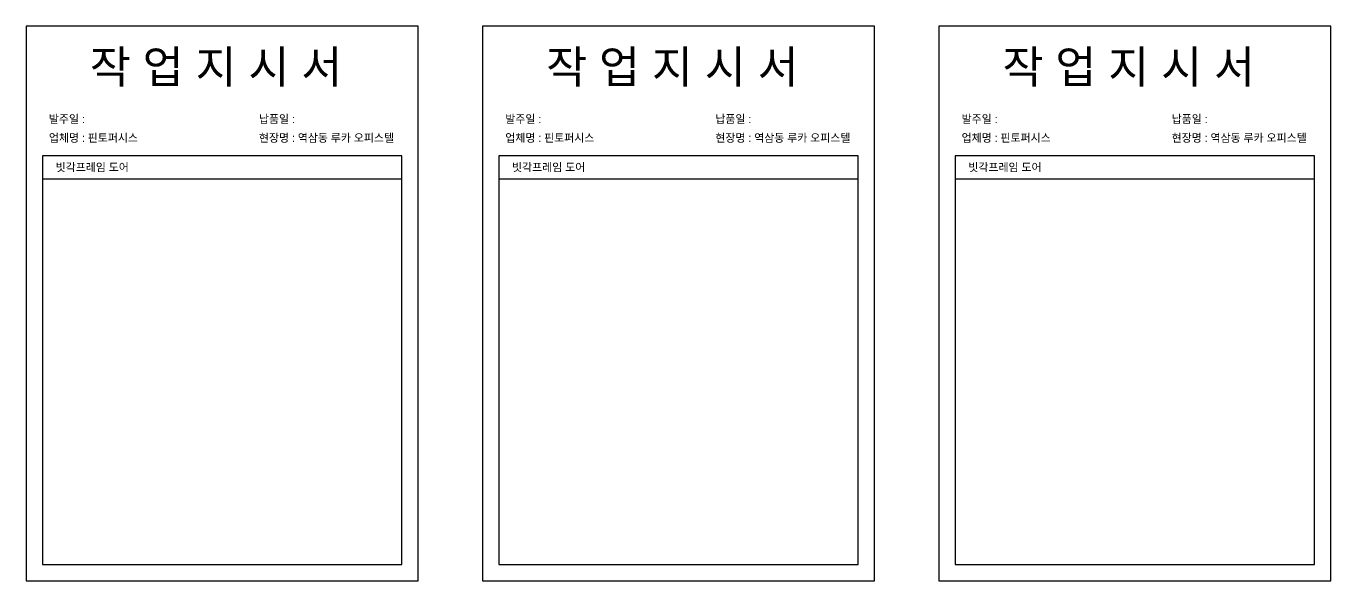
# Model space of a CAD drawing. Header units: millimetres. Extents: x -44117 to 256353, y -2095463 to 65325.
# Drawn here: x 11412 to 17003, y -8644 to -6268 of the extents above; entities that cross this region are included whole.
import ezdxf

# ---------------------------------------------------------------- set-up
doc = ezdxf.new("R2010")
doc.units = ezdxf.units.MM
doc.header["$LTSCALE"] = 10

msp = doc.modelspace()

# ---------------------------------------------------------------- linework, layer by layer
for p, q in [((13022.18678, -6822.71652), (11482.18678, -6822.71652)), ((14977.63987, -6822.71652), (13437.63987, -6822.71652)), ((16932.73375, -6822.71652), (15392.73375, -6822.71652)), ((13022.18678, -6922.71652), (11482.18678, -6922.71652)), ((14977.63987, -6922.71652), (13437.63987, -6922.71652)), ((16932.73375, -6922.71652), (15392.73375, -6922.71652))]:
    msp.add_line(p, q)
for points in [[(11412.18678, -8643.5468), (13092.18678, -8643.5468), (13092.18678, -6267.5468), (11412.18678, -6267.5468)], [(13367.63987, -8643.5468), (15047.63987, -8643.5468), (15047.63987, -6267.5468), (13367.63987, -6267.5468)], [(15322.73375, -8643.5468), (17002.73375, -8643.5468), (17002.73375, -6267.5468), (15322.73375, -6267.5468)]]:
    msp.add_lwpolyline(points, close=True)
for points in [[(11482.18678, -6822.71652), (11482.18678, -8573.5468), (13022.18678, -8573.5468), (13022.18678, -6822.71652)], [(13437.63987, -6822.71652), (13437.63987, -8573.5468), (14977.63987, -8573.5468), (14977.63987, -6822.71652)], [(15392.73375, -6822.71652), (15392.73375, -8573.5468), (16932.73375, -8573.5468), (16932.73375, -6822.71652)]]:
    msp.add_lwpolyline(points)

# ---------------------------------------------------------------- texts
at = {"attachment_point": 1}
for s, heights, insert, char_height in [('{\\fGulim|b0|i0|c129|p50;작 업 지 시 서}', [-155.84554], (11684.99339, -6371.70931), 140), ('{\\fGulim|b0|i0|c129|p50;작 업 지 시 서}', [-155.84554], (13640.44647, -6371.70931), 140), ('{\\fGulim|b0|i0|c129|p50;작 업 지 시 서}', [-155.84554], (15595.54036, -6371.70931), 140), ('{\\fGulim|b0|i0|c129|p50;발주일 :}', [-38.18216], (11509.78403, -6648.42973), 34.3), ('{\\fGulim|b0|i0|c129|p50;납품일 :}', [-37.67976], (12409.76202, -6648.42973), 34.3), ('{\\fGulim|b0|i0|c129|p50;발주일 :}', [-38.18216], (13465.23712, -6648.42973), 34.3), ('{\\fGulim|b0|i0|c129|p50;납품일 :}', [-37.67976], (14365.2151, -6648.42973), 34.3), ('{\\fGulim|b0|i0|c129|p50;발주일 :}', [-38.18216], (15420.331, -6648.42973), 34.3), ('{\\fGulim|b0|i0|c129|p50;납품일 :}', [-37.67976], (16320.30899, -6648.42973), 34.3), ('{\\fGulim|b0|i0|c129|p50;업체명 : 핀토퍼시스}', [-38.2735], (11509.78403, -6729.08591), 34.3), ('{\\fGulim|b0|i0|c129|p50;현장명 : 역삼동 루카 오피스텔}', [-38.31917], (12409.76202, -6729.08591), 34.3), ('{\\fGulim|b0|i0|c129|p50;업체명 : 핀토퍼시스}', [-38.2735], (13465.23712, -6729.08591), 34.3), ('{\\fGulim|b0|i0|c129|p50;현장명 : 역삼동 루카 오피스텔}', [-38.31917], (14365.2151, -6729.08591), 34.3), ('{\\fGulim|b0|i0|c129|p50;업체명 : 핀토퍼시스}', [-38.2735], (15420.331, -6729.08591), 34.3), ('{\\fGulim|b0|i0|c129|p50;현장명 : 역삼동 루카 오피스텔}', [-38.31917], (16320.30899, -6729.08591), 34.3), ('{\\fGulim|b0|i0|c129|p50;빗각프레임 도어}', [-38.36485], (11538.74662, -6854.95449), 34.3), ('{\\fGulim|b0|i0|c129|p50;빗각프레임 도어}', [-38.36485], (13494.1997, -6854.95449), 34.3), ('{\\fGulim|b0|i0|c129|p50;빗각프레임 도어}', [-38.36485], (15449.29359, -6854.95449), 34.3)]:
    msp.add_mtext_dynamic_manual_height_columns(s, width=3307.3198183, gutter_width=12.5, heights=heights, dxfattribs=dict(at, insert=insert, char_height=char_height))

doc.saveas('drawing.dxf')
